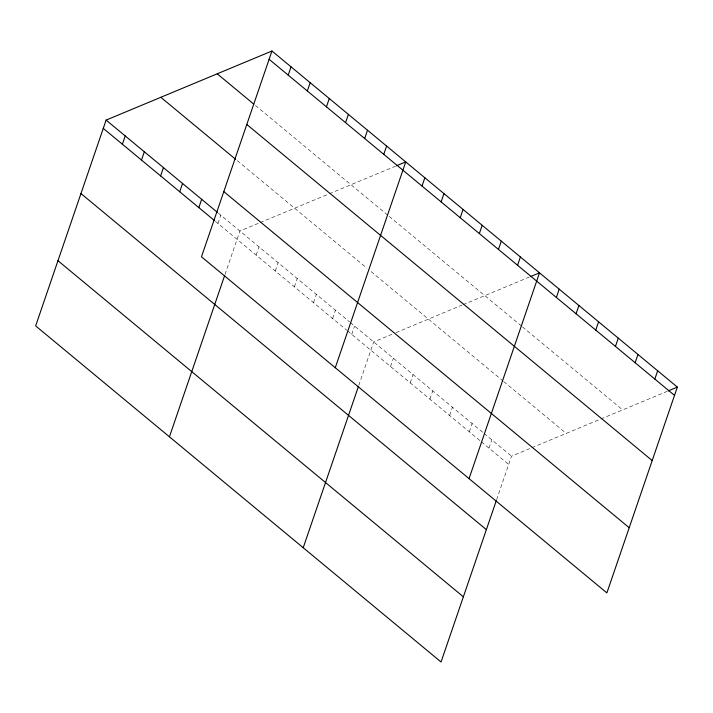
<?xml version="1.0" encoding="UTF-8"?>
<svg xmlns="http://www.w3.org/2000/svg" width="713" height="713" viewBox="0 0 713 713"><rect width="100%" height="100%" fill="white"/><g stroke="black" fill="none" stroke-linecap="round" stroke-linejoin="round"><path stroke-width="0.53" stroke-dasharray="3.56 2.67" d="M217.946 223.445L220.78 215.166M225.014 274.46L239.898 231.003L258.133 223.41M256.172 255.129L259.006 246.85M275.28 270.976L278.115 262.696M294.398 286.822L297.232 278.542M313.506 302.668L316.34 294.389M332.614 318.515L335.458 310.226M351.732 334.352L354.566 326.073M358.799 385.376L373.674 341.919L391.918 334.317M390.537 366.527L393.371 358.247M410.225 382.845L413.059 374.566M429.912 399.173L432.746 390.893M449.609 415.501L452.443 407.221M469.297 431.828L472.131 423.54M488.984 448.147L491.827 439.868M496.631 499.653L511.515 456.195L529.759 448.593M260.165 222.563L328.256 194.194M329.246 193.784L395.599 166.147M395.973 332.632L462.033 305.111M463.022 304.701L529.376 277.054M531.782 447.746L599.874 419.387M600.863 418.968L667.216 391.33M255.441 105.497L387.569 215.032M389.227 216.404L521.604 326.153M522.46 326.866L622.627 409.904M237.286 160.675L366.91 268.141M371.063 271.591L502.888 380.876M503.743 381.58L566.238 433.397M218.285 213.098L349.584 321.937M350.413 322.632L483.262 432.773M484.118 433.477L511.515 456.195M215.451 221.378L346.741 330.226M347.579 330.912L480.428 441.053M481.284 441.757L508.681 464.475"/><path stroke-width="1.07" d="M271.947 51.006L201.485 256.805L606.888 592.904L677.35 387.106L271.947 51.006L106.112 120.096L35.65 325.894L441.053 661.994L496.284 500.686M122.386 144.222L125.221 135.942M141.495 160.069L144.338 151.78M160.612 175.906L163.446 167.626M179.721 191.752L182.555 183.473M198.838 207.599L201.672 199.319M288.221 75.132L291.056 66.853M169.436 436.802L224.657 275.503M307.339 90.979L310.173 82.699M326.447 106.825L329.281 98.546M345.555 122.672L348.39 114.383M364.673 138.509L367.507 130.229M383.781 154.356L386.615 146.076M335.27 367.721L405.733 161.922L396.606 165.719M422.007 186.048L424.841 177.769M303.221 547.718L358.443 386.41M441.115 201.895L443.949 193.606M460.233 217.732L463.067 209.453M479.341 233.579L482.175 225.299M498.449 249.425L501.292 241.146M517.567 265.272L520.401 256.992M469.056 478.628L539.509 272.829L530.392 276.635M556.372 297.437L559.206 289.157M576.059 313.765L578.894 305.485M595.747 330.092L598.59 321.804M615.444 346.411L618.278 338.131M635.131 362.739L637.966 354.459M654.828 379.066L657.662 370.778M668.233 390.902L677.35 387.106M269.113 59.286L674.516 395.385M217.224 73.804L253.783 104.116M246.796 124.472L652.199 460.571M160.835 97.298L235.62 159.293M223.802 191.628L629.205 527.727M106.112 120.096L217.456 212.403M103.278 128.376L214.622 220.691M80.961 193.553L486.364 529.652M57.967 260.708L463.37 596.808"/></g></svg>
